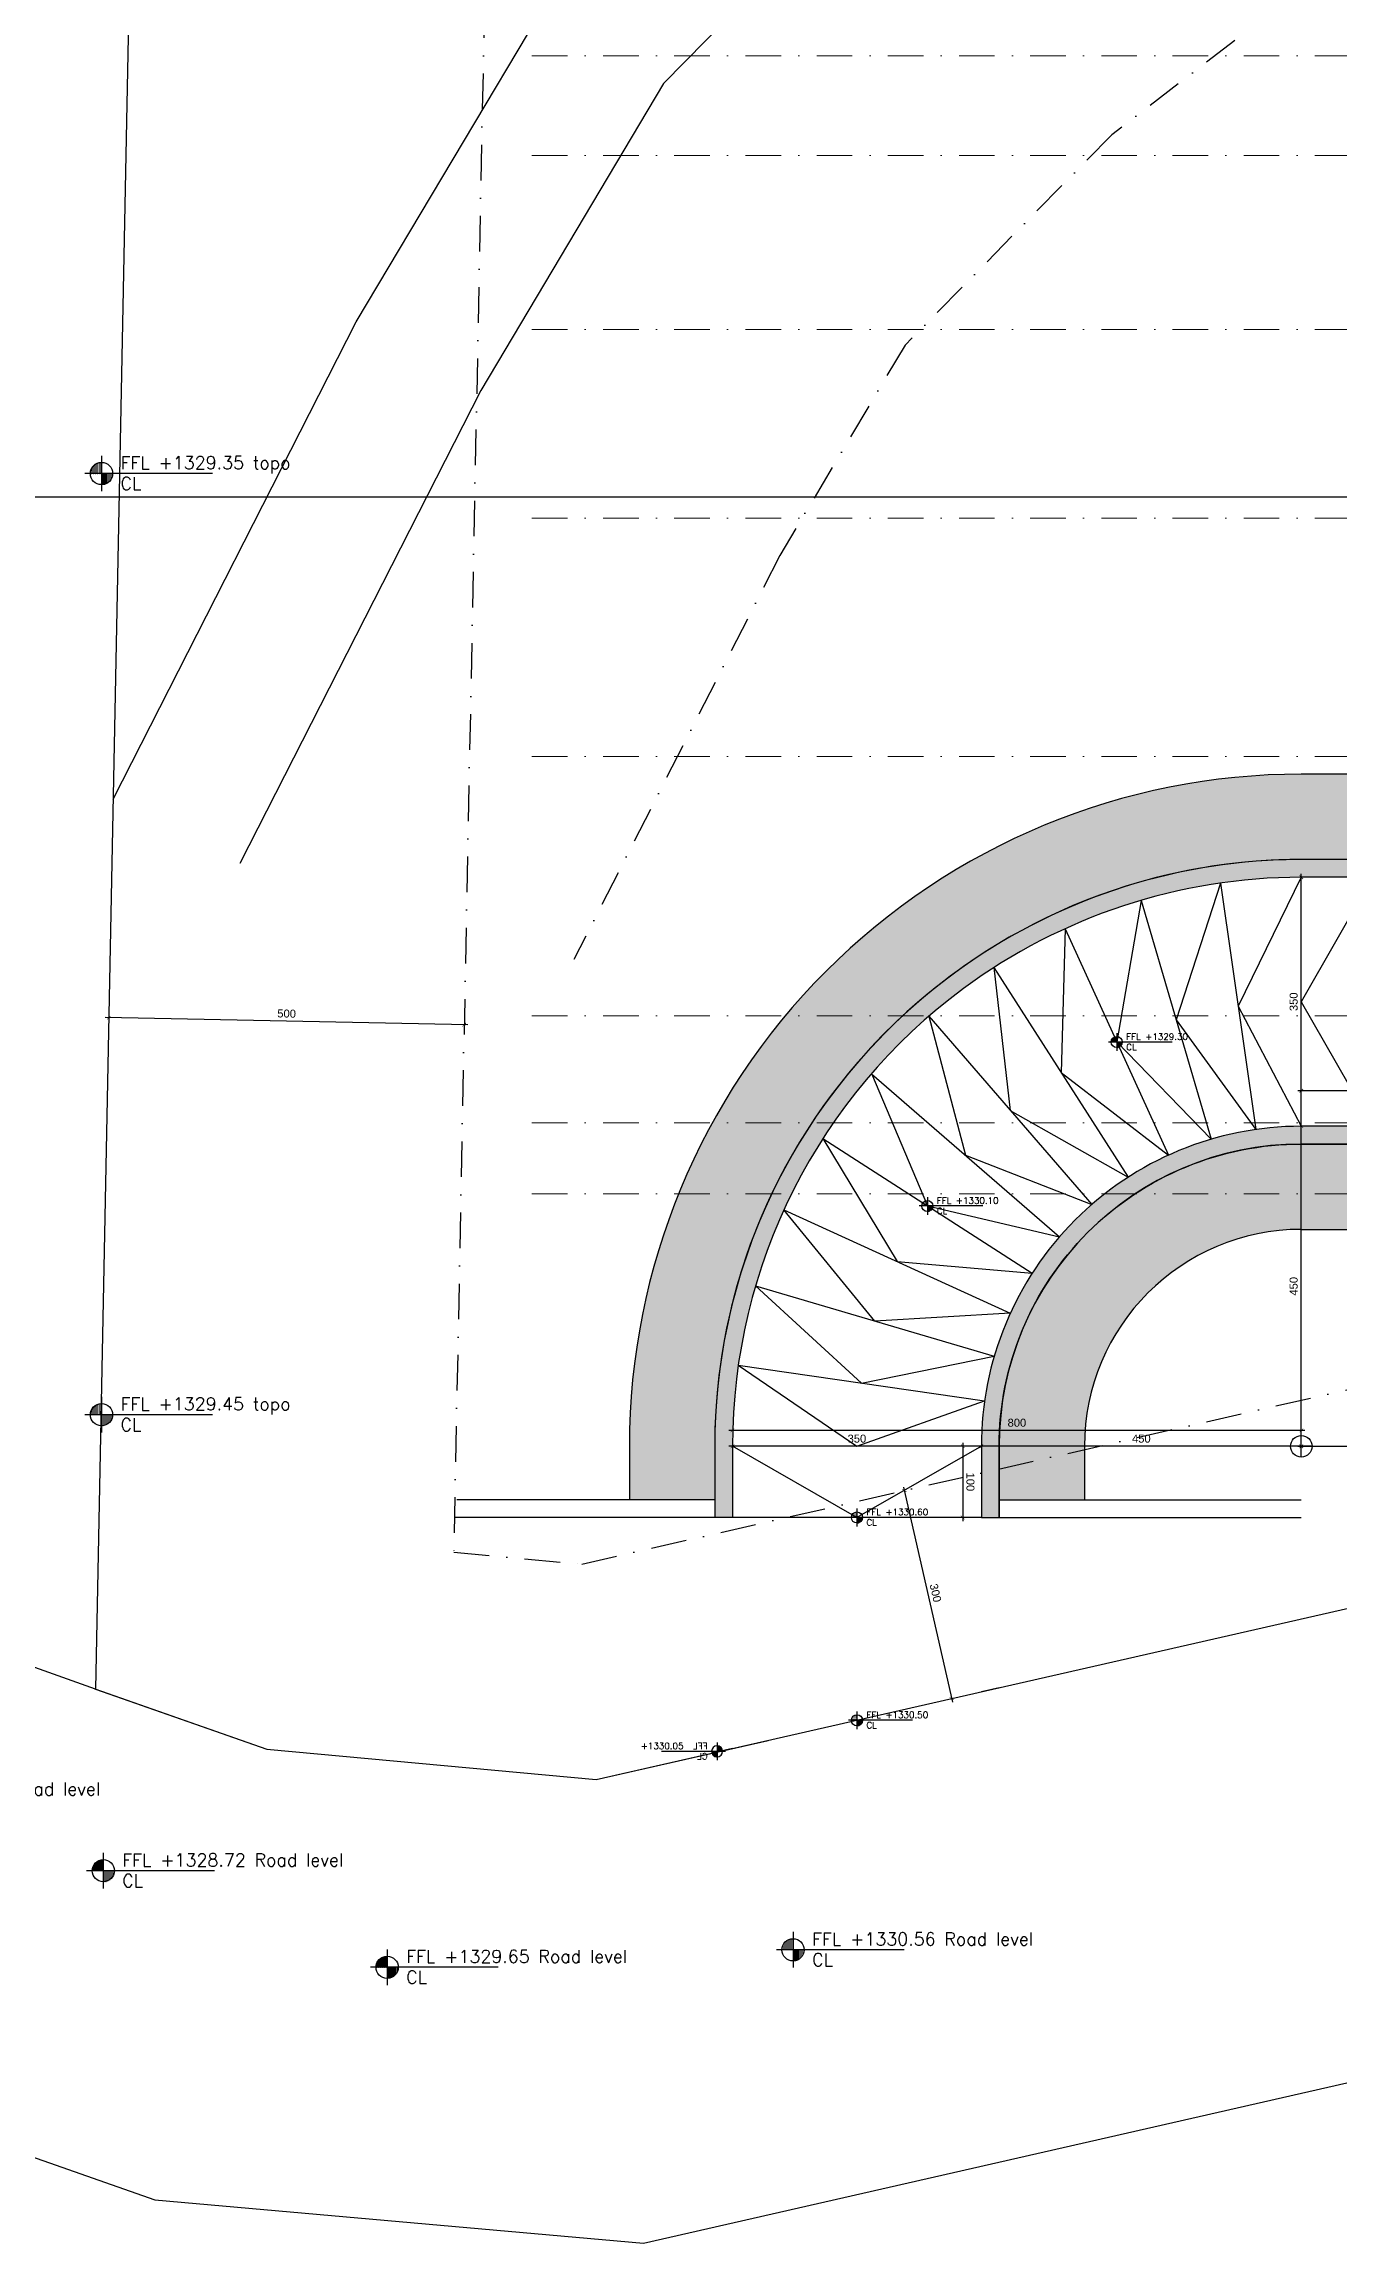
# Model space of a CAD drawing. Header units: centimetres. Extents: x 96271 to 179142, y 9855 to 112216.
# Drawn here: x 136893 to 138713, y 89700 to 92792 of the extents above; entities that cross this region are included whole.
import ezdxf

# ---------------------------------------------------------------- set-up
doc = ezdxf.new("R2010")
doc.units = ezdxf.units.CM
doc.header["$LTSCALE"] = 100
doc.header["$MEASUREMENT"] = 0
doc.header["$PDSIZE"] = 0.2
doc.linetypes.add('DASHDOT', pattern=[1, 0.5, -0.25, 0, -0.25])
doc.linetypes.add('DASHDOT2', pattern=[12.7, 6.35, -3.175, 0, -3.175])
doc.layers.get('0').update_dxf_attribs({"linetype": 'CONTINUOUS'})
doc.layers.get('DEFPOINTS').update_dxf_attribs({"linetype": 'CONTINUOUS'})
for name, color, linetype in [('A-Dim', 2, 'CONTINUOUS'), ('A-Flor Otln-Ramp', 32, 'CONTINUOUS'), ('A-Otln-Lot Limit', 4, 'CONTINUOUS'), ('A-Patt-Strcr', 8, 'CONTINUOUS'), ('A-Setback', 3, 'DASHDOT'), ('A-Slab limit', 53, 'CONTINUOUS'), ('A-Wall-Strctr', 6, 'CONTINUOUS'), ('plan-elevation level', 7, 'CONTINUOUS')]:
    doc.layers.add(name, color=color, linetype=linetype)
doc.layers.add('A-Sect-Iden', color=191, linetype='CONTINUOUS', lineweight=25)
doc.layers.add('S-AXIS-GRID', color=1, linetype='DASHDOT2', lineweight=9)
doc.styles.add('ROMAND', font='romand.shx', dxfattribs={"height": 10})
doc.styles.get("Standard").update_dxf_attribs({"font": 'arial.ttf'})
doc.dimstyles.new('1-50', dxfattribs={"dimtxt": 11.25, "dimasz": 5, "dimexe": 5, "dimexo": 5, "dimgap": 5, "dimtad": 1, "dimdec": 1, "dimrnd": 0.5, "dimzin": 12, "dimdsep": 46, "dimtxsty": 'Standard', "dimblk": 'ARCHTICK', "dimcen": 0.09, "dimdle": 5, "dimadec": 0, "dimazin": 3, "dimtfac": 1, "dimtdec": 1, "dimtix": 1, "dimtofl": 0, "dimtmove": 1, "dimatfit": 3, "dimfxl": 5, "dimtolj": 1, "dimtzin": 0, "dimarcsym": 0})
pattern_1 = [(90, (894916.2899030864, -703049.0822841462), (14.2875, 7.14375), [0, -14.28749999999999])]

# ---------------------------------------------------------------- blocks, each defined once
blk = doc.blocks.new('CL-FFL-PLAN')
at = {"layer": 'plan-elevation level'}
h = blk.add_hatch(dxfattribs=at)
h.set_pattern_fill('DOTS', color=232, scale=9, angle=90, style=0)
h.set_pattern_definition(pattern_1)
h.paths.add_polyline_path([(-1228.58583183707, 206.6102450557154), (-1228.58583183707, 50.2691221349595), (-1384.926954757826, 50.2691221349595, -0.4142135623730125)])
h = blk.add_hatch(dxfattribs=at)
h.set_pattern_fill('DOTS', color=232, scale=9, angle=90, style=0)
h.set_pattern_definition(pattern_1)
h.paths.add_polyline_path([(-1228.585831836939, 50.2691221349595), (-1072.244708916184, 50.2691221349595, -0.4142135623730125), (-1228.58583183707, -106.0720007859272)])
at = {"layer": 'plan-elevation level', "color": 7, "ltscale": 111}
for p, q in [((336.9110672370514, 50.26912213495984), (-1462.676087591062, 50.26912213495984)), ((-1228.58583183707, 301.0204664825944), (-1228.58583183707, -200.4822222126747))]:
    blk.add_line(p, q, dxfattribs=at)
blk.add_circle((-1228.58583183707, 50.26912213495984), 156.3411229208434, dxfattribs=at)
at = {"layer": 'plan-elevation level', "color": 111, "ltscale": 111, "style": 'ROMAND'}
for s, p in [('CL', (-960.4060525452808, -179.7392019375391)), ('FFL', (-960.4060525452808, 110.4553737177496))]:
    blk.add_text(s, height=180, dxfattribs=at).set_placement(p)
for tag, p in [('FFL', (-423.9709712994738, 112.5245342555074)), ('CL', (-417.4631316620946, -180.3478399052462))]:
    blk.add_attdef(tag, p, '', height=180, dxfattribs=at)
blk = doc.blocks.new('_ArchTick')
at = {"color": 0, "linetype": 'ByBlock', "const_width": 0.15}
blk.add_lwpolyline([(-0.5, -0.5), (0.5, 0.5)], dxfattribs=at)
blk = doc.blocks.new('*D214')
at = {"layer": 'A-Dim', "color": 0, "lineweight": -2, "transparency": 16777216}
blk.add_line((138102.2467795406, 90762.98591167574), (138171.0801936102, 90460.72449980254), dxfattribs=at)
at = {"layer": 'DEFPOINTS', "color": 0, "transparency": 16777216}
for p in [(138103.3569958964, 90758.11072761324), (138169.9699772541, 90465.59968386497), (138169.9699772543, 90465.599683865)]:
    blk.add_point(p, dxfattribs=at)
at = {"layer": 'A-Dim', "color": 0, "lineweight": -2, "transparency": 16777216, "xscale": 5, "yscale": 5, "zscale": 5}
for p, rotation in [((138103.3569958966, 90758.11072761327), 102.8290725443541), ((138169.9699772543, 90465.599683865), 282.8290725443541)]:
    blk.add_blockref('_ArchTick', p, dxfattribs=dict(at, rotation=rotation))
at = {"layer": 'A-Dim', "color": 0, "transparency": 16777216, "insert": (138147.1429707342, 90614.241678653), "char_height": 11.25, "attachment_point": 5, "rotation": 282.8290725443541}
blk.add_mtext('\\A1;300', dxfattribs=at)
blk = doc.blocks.new('*D195')
at = {"layer": 'A-Dim', "color": 0, "lineweight": -2, "transparency": 16777216}
blk.add_line((137489.2987537137, 91412.89872207488), (136979.3986802327, 91422.99402118906), dxfattribs=at)
at = {"layer": 'DEFPOINTS', "color": 0, "transparency": 16777216}
for p in [(136984.397700561, 91422.89504766835), (136984.397700561, 91422.89504766834), (137484.2997333854, 91412.99769559561)]:
    blk.add_point(p, dxfattribs=at)
at = {"layer": 'A-Dim', "color": 0, "lineweight": -2, "transparency": 16777216, "xscale": 5, "yscale": 5, "zscale": 5}
for p, rotation in [((136984.397700561, 91422.89504766834), 178.8657729167716), ((137484.2997333854, 91412.99769559561), 358.8657729167717)]:
    blk.add_blockref('_ArchTick', p, dxfattribs=dict(at, rotation=rotation))
at = {"layer": 'A-Dim', "color": 0, "transparency": 16777216, "insert": (137234.5613902078, 91428.68821263572), "char_height": 11.25, "attachment_point": 5, "rotation": 358.8657729167716}
blk.add_mtext('\\A1;500', dxfattribs=at)
blk = doc.blocks.new('*D1043')
at = {"layer": 'A-Dim', "color": 0, "lineweight": -2, "transparency": 16777216}
blk.add_line((138656.5594666691, 90820.32917634644), (138881.5594666691, 90820.32917634644), dxfattribs=at)
at = {"layer": 'DEFPOINTS', "color": 0, "transparency": 16777216}
for p in [(138661.5594666691, 90820.32917634644), (138876.5594666691, 90820.32917634644), (138876.5594666691, 90820.32917634644)]:
    blk.add_point(p, dxfattribs=at)
at = {"layer": 'A-Dim', "color": 0, "lineweight": -2, "transparency": 16777216, "xscale": 5, "yscale": 5, "zscale": 5, "rotation": 180}
blk.add_blockref('_ArchTick', (138661.5594666691, 90820.32917634644), dxfattribs=at)
at = {"layer": 'A-Dim', "color": 0, "lineweight": -2, "transparency": 16777216, "xscale": 5, "yscale": 5, "zscale": 5}
blk.add_blockref('_ArchTick', (138876.5594666691, 90820.32917634644), dxfattribs=at)
at = {"layer": 'A-Dim', "color": 0, "transparency": 16777216, "insert": (138769.0594666691, 90831.0731224583), "char_height": 11.25, "attachment_point": 5}
blk.add_mtext('\\A1;215', dxfattribs=at)
blk = doc.blocks.new('*D1045')
at = {"layer": 'A-Dim', "color": 0, "lineweight": -2, "transparency": 16777216}
blk.add_line((138666.5594666692, 90820.32918175592), (138206.5594666694, 90820.32868408595), dxfattribs=at)
at = {"layer": 'DEFPOINTS', "color": 0, "transparency": 16777216}
for p in [(138211.5594666694, 90820.32868949539), (138211.5594666694, 90820.3286894954), (138661.5594666692, 90820.32917634645)]:
    blk.add_point(p, dxfattribs=at)
at = {"layer": 'A-Dim', "color": 0, "lineweight": -2, "transparency": 16777216, "xscale": 5, "yscale": 5, "zscale": 5}
for p, rotation in [((138211.5594666694, 90820.3286894954), 180.000061987802), ((138661.5594666692, 90820.32917634647), 6.198780201138732e-05)]:
    blk.add_blockref('_ArchTick', p, dxfattribs=dict(at, rotation=rotation))
at = {"layer": 'A-Dim', "color": 0, "transparency": 16777216, "insert": (138436.5594550455, 90831.07287903278), "char_height": 11.25, "attachment_point": 5, "rotation": 6.198780202916722e-05}
blk.add_mtext('\\A1;450', dxfattribs=at)
blk = doc.blocks.new('*D1046')
at = {"layer": 'A-Dim', "color": 0, "lineweight": -2, "transparency": 16777216}
blk.add_line((138185.3647557729, 90825.32843798635), (138185.3658119709, 90715.32892483886), dxfattribs=at)
at = {"layer": 'DEFPOINTS', "color": 0, "transparency": 16777216}
for p in [(138211.5585064899, 90820.32868949437), (138185.3657639617, 90720.32892483864), (138211.5594666694, 90720.32917634644)]:
    blk.add_point(p, dxfattribs=at)
at = {"layer": 'A-Dim', "color": 0, "lineweight": -2, "transparency": 16777216, "xscale": 5, "yscale": 5, "zscale": 5}
for p, rotation in [((138185.3648037821, 90820.32843798658), 90.00055014503418), ((138185.3657639617, 90720.32892483864), 270.0005501450342)]:
    blk.add_blockref('_ArchTick', p, dxfattribs=dict(at, rotation=rotation))
at = {"layer": 'A-Dim', "color": 0, "transparency": 16777216, "insert": (138196.1092299833, 90770.32878457429), "char_height": 11.25, "attachment_point": 5, "rotation": 270.0005501450342}
blk.add_mtext('\\A1;100', dxfattribs=at)
blk = doc.blocks.new('*D1047')
at = {"layer": 'A-Dim', "color": 0, "lineweight": -2, "transparency": 16777216}
blk.add_line((138666.5594733944, 90842.68176919944), (137856.5594666694, 90842.68109743216), dxfattribs=at)
at = {"layer": 'DEFPOINTS', "color": 0, "transparency": 16777216}
for p in [(137861.5594666694, 90842.6811015789), (137861.5594666694, 90842.68110157886), (138661.5594733944, 90842.68176505277)]:
    blk.add_point(p, dxfattribs=at)
at = {"layer": 'A-Dim', "color": 0, "lineweight": -2, "transparency": 16777216, "xscale": 5, "yscale": 5, "zscale": 5}
for p, rotation in [((137861.5594666694, 90842.68110157886), 180.0000475178151), ((138661.5594733944, 90842.68176505272), 4.75178151226885e-05)]:
    blk.add_blockref('_ArchTick', p, dxfattribs=dict(at, rotation=rotation))
at = {"layer": 'A-Dim', "color": 0, "transparency": 16777216, "insert": (138261.5594611215, 90853.42537942766), "char_height": 11.25, "attachment_point": 5, "rotation": 4.7517815123419194e-05}
blk.add_mtext('\\A1;800', dxfattribs=at)
blk = doc.blocks.new('*D1048')
at = {"layer": 'A-Dim', "color": 0, "lineweight": -2, "transparency": 16777216}
blk.add_line((138656.5594666691, 91320.38150844288), (138881.5594666691, 91320.38150844288), dxfattribs=at)
at = {"layer": 'DEFPOINTS', "color": 0, "transparency": 16777216}
for p in [(138876.5594666691, 91320.38150844288), (138661.5594666691, 91270.32917634642), (138876.5594666691, 91270.32917634642)]:
    blk.add_point(p, dxfattribs=at)
at = {"layer": 'A-Dim', "color": 0, "lineweight": -2, "transparency": 16777216, "xscale": 5, "yscale": 5, "zscale": 5, "rotation": 180}
blk.add_blockref('_ArchTick', (138661.5594666691, 91320.38150844288), dxfattribs=at)
at = {"layer": 'A-Dim', "color": 0, "lineweight": -2, "transparency": 16777216, "xscale": 5, "yscale": 5, "zscale": 5}
blk.add_blockref('_ArchTick', (138876.5594666691, 91320.38150844288), dxfattribs=at)
at = {"layer": 'A-Dim', "color": 0, "transparency": 16777216, "insert": (138769.0594666691, 91331.12545455474), "char_height": 11.25, "attachment_point": 5}
blk.add_mtext('\\A1;215', dxfattribs=at)
blk = doc.blocks.new('*D1049')
at = {"layer": 'A-Dim', "color": 0, "lineweight": -2, "transparency": 16777216}
blk.add_line((138216.5606026495, 90820.32981826535), (137856.55946667, 90820.33033757348), dxfattribs=at)
at = {"layer": 'DEFPOINTS', "color": 0, "transparency": 16777216}
for p in [(137861.55946667, 90820.33033036087), (137861.55946667, 90820.33033036088), (138211.5606026495, 90820.32982547792)]:
    blk.add_point(p, dxfattribs=at)
at = {"layer": 'A-Dim', "color": 0, "lineweight": -2, "transparency": 16777216, "xscale": 5, "yscale": 5, "zscale": 5}
for p, rotation in [((137861.55946667, 90820.33033036088), 179.9999173498052), ((138211.5606026495, 90820.32982547794), 359.9999173498052)]:
    blk.add_blockref('_ArchTick', p, dxfattribs=dict(at, rotation=rotation))
at = {"layer": 'A-Dim', "color": 0, "transparency": 16777216, "insert": (138036.5600501636, 90831.07786100262), "char_height": 11.25, "attachment_point": 5, "rotation": 359.9999173498052}
blk.add_mtext('\\A1;350', dxfattribs=at)
blk = doc.blocks.new('*D1050')
at = {"layer": 'A-Dim', "color": 0, "lineweight": -2, "transparency": 16777216}
blk.add_line((138661.5594666692, 90815.32917634647), (138661.5594666692, 91275.32917634645), dxfattribs=at)
at = {"layer": 'DEFPOINTS', "color": 0, "transparency": 16777216}
for p in [(138661.5594666692, 91270.32917634645), (138661.5594666692, 91270.32917634645), (138661.5594397683, 90820.32917634647)]:
    blk.add_point(p, dxfattribs=at)
at = {"layer": 'A-Dim', "color": 0, "lineweight": -2, "transparency": 16777216, "xscale": 5, "yscale": 5, "zscale": 5}
for p, rotation in [((138661.5594666692, 91270.32917634645), 90), ((138661.5594666692, 90820.32917634647), 270)]:
    blk.add_blockref('_ArchTick', p, dxfattribs=dict(at, rotation=rotation))
at = {"layer": 'A-Dim', "color": 0, "transparency": 16777216, "insert": (138650.8155205573, 91045.32917634641), "char_height": 11.25, "attachment_point": 5, "rotation": 90}
blk.add_mtext('\\A1;450', dxfattribs=at)
blk = doc.blocks.new('*D1051')
at = {"layer": 'A-Dim', "color": 0, "lineweight": -2, "transparency": 16777216}
blk.add_line((138661.5594666693, 91265.32917634655), (138661.5594666693, 91625.32917634647), dxfattribs=at)
at = {"layer": 'DEFPOINTS', "color": 0, "transparency": 16777216}
for p in [(138661.5594666692, 91620.32917634647), (138661.5594666693, 91620.32917634647), (138661.5594666691, 91270.32917634655)]:
    blk.add_point(p, dxfattribs=at)
at = {"layer": 'A-Dim', "color": 0, "lineweight": -2, "transparency": 16777216, "xscale": 5, "yscale": 5, "zscale": 5}
for p, rotation in [((138661.5594666693, 91620.32917634647), 90), ((138661.5594666693, 91270.32917634655), 270)]:
    blk.add_blockref('_ArchTick', p, dxfattribs=dict(at, rotation=rotation))
at = {"layer": 'A-Dim', "color": 0, "transparency": 16777216, "insert": (138650.8116835861, 91445.32917634645), "char_height": 11.25, "attachment_point": 5, "rotation": 90}
blk.add_mtext('\\A1;350', dxfattribs=at)

msp = doc.modelspace()

# ---------------------------------------------------------------- hatches: boundary and pattern name
at = {"layer": 'A-Patt-Strcr'}
h = msp.add_hatch(dxfattribs=at)
h.set_pattern_fill('EARTH', color=256, scale=100, angle=-1.272221872585407e-14)
h.set_pattern_definition([(0, (149598.393168743, 77124.04686877412), (25.00000000000001, 24.99999999999999), [25, -25]), (0, (149598.393168743, 77133.42186877412), (25.00000000000001, 24.99999999999999), [25, -25]), (0, (149598.393168743, 77142.79686877412), (25.00000000000001, 24.99999999999999), [25, -25]), (90, (149601.518168743, 77145.92186877412), (-24.99999999999999, 25.00000000000001), [25, -25]), (90, (149610.893168743, 77145.92186877412), (-24.99999999999999, 25.00000000000001), [25, -25]), (90, (149620.268168743, 77145.92186877412), (-24.99999999999999, 25.00000000000001), [25, -25])])
edge = h.paths.add_edge_path()
edge.add_line((138236.5594666694, 90745.32917634645), (138356.5594666694, 90745.32917634645))
edge.add_line((138356.5594666694, 90745.32917634645), (138356.5594666693, 90820.32917634712))
edge.add_arc((138661.5594666686, 90820.32917634715), 304.9999999992924, 89.99999999989512, 180, ccw=False)
edge.add_line((138661.5594666691, 91125.32917634644), (138756.5594666689, 91125.32917634644))
edge.add_line((138756.5594666689, 91125.32917634644), (138756.5594666688, 91055.3291763472))
edge.add_line((138756.5594666688, 91055.3291763472), (140366.5594666694, 91055.32917634714))
edge.add_line((140366.5594666694, 91055.32917634714), (140366.5594666694, 91305.32917634722))
edge.add_line((140366.5594666694, 91305.32917634722), (140606.5594666694, 91305.32917634722))
edge.add_line((140606.5594666694, 91305.32917634722), (140606.5594666694, 91750.3291763472))
edge.add_line((140606.5594666694, 91750.3291763472), (140641.5594666694, 91750.3291763472))
edge.add_line((140641.5594666694, 91750.3291763472), (140641.5594666693, 92195.32917634725))
edge.add_line((140641.5594666693, 92195.32917634725), (140606.5594666694, 92195.32917634725))
edge.add_line((140606.5594666694, 92195.32917634725), (140606.5594666694, 92755.32917634722))
edge.add_line((140606.5594666694, 92755.32917634722), (139881.5594666692, 92755.32917634722))
edge.add_line((139881.5594666692, 92755.32917634722), (139881.5594666692, 92895.3291763471))
edge.add_line((139881.5594666692, 92895.3291763471), (138756.5594666691, 92895.32917634708))
edge.add_line((138756.5594666691, 92895.32917634708), (138756.5594666691, 91765.32917634644))
edge.add_line((138756.5594666691, 91765.32917634644), (138661.5594666318, 91765.32917634641))
edge.add_arc((138661.5594666505, 90820.32917636505), 944.9999999813626, 90.0000000011353, 180.0000213773394)
edge.add_line((137716.5594666692, 90820.32882378086), (137716.5594666693, 90745.32917634645))
edge.add_line((137716.5594666693, 90745.32917634645), (137836.5594666693, 90745.32917634645))
edge.add_line((137836.5594666693, 90745.32917634645), (137836.5594666692, 90820.32949964887))
edge.add_arc((138661.559466867, 90820.3291762438), 825.0000001978403, 125.1527029748315, 179.9999775407219, ccw=False)
edge.add_arc((138661.5594666691, 90820.32917634648), 824.9999999999483, 90.00000000000028, 125.15270296668149, ccw=False)
edge.add_line((138661.5594666691, 91645.32917634644), (138876.5594666692, 91645.32917634644))
edge.add_line((138876.5594666692, 91645.32917634644), (138876.5594666691, 92775.32917634708))
edge.add_line((138876.5594666691, 92775.32917634708), (139761.5594666692, 92775.32917634708))
edge.add_line((139761.5594666692, 92775.32917634708), (139761.5594666691, 92635.32917634722))
edge.add_line((139761.5594666691, 92635.32917634722), (140486.5594666694, 92635.3291763472))
edge.add_line((140486.5594666694, 92635.3291763472), (140486.5594666694, 92580.28270592944))
edge.add_line((140486.5594666694, 92580.28270592944), (140486.5594666694, 92540.28270592944))
edge.add_line((140486.5594666694, 92540.28270592944), (140486.5594666694, 92075.32917634722))
edge.add_line((140486.5594666694, 92075.32917634722), (140521.5594666693, 92075.32917634722))
edge.add_line((140521.5594666693, 92075.32917634722), (140521.5594666694, 91870.32917634702))
edge.add_line((140521.5594666694, 91870.32917634702), (140486.5594666694, 91870.32917634702))
edge.add_line((140486.5594666694, 91870.32917634702), (140486.5594666694, 91425.3291763472))
edge.add_line((140486.5594666694, 91425.3291763472), (140246.5594666694, 91425.3291763472))
edge.add_line((140246.5594666694, 91425.3291763472), (140246.5594666694, 91175.32917634714))
edge.add_line((140246.5594666694, 91175.32917634714), (138876.559466669, 91175.3291763472))
edge.add_line((138876.559466669, 91175.3291763472), (138876.5594666691, 91245.32917634644))
edge.add_line((138876.5594666691, 91245.32917634644), (138661.5594666691, 91245.32917634645))
edge.add_arc((138661.559466669, 90820.32917634676), 424.9999999996908, 89.99999999998211, 180.0000000000495)
edge.add_line((138236.5594666693, 90820.3291763464), (138236.5594666694, 90745.32917634645))
h = msp.add_hatch(dxfattribs=at)
h.set_pattern_fill('AR-CONC', color=256, scale=2, angle=-1.272221872585407e-14)
h.set_pattern_definition([(49.99999999999999, (149598.393168743, 77124.04686877408), (14.34520365201507, -1.255042699651905), [1.5, -16.5]), (355, (149598.393168743, 77124.04686877408), (-2.775026672259997, 15.04384267400024), [1.2, -13.2]), (100.45144446, (149599.588602363, 77123.94228189408), (11.57017693454224, 13.78879981937259), [1.27480384, -14.02284224]), (46.18419999999998, (149598.393168743, 77128.04686877408), (21.34482661343145, -3.310385615861536), [2.25, -24.75]), (96.63563548999993, (149600.171903643, 77127.77100263408), (18.69323891348457, 19.48237201549101), [1.91220684, -21.03427519999999]), (351.1841639899999, (149598.393168743, 77128.04686877408), (18.69323890109547, 19.4823720053998), [1.8, -19.80000002]), (20.99999999999998, (149600.393168743, 77127.04686877408), (11.93814104236923, -8.052377813306778), [1.5, -16.5]), (326.0000000000001, (149600.393168743, 77127.04686877408), (4.866306638431638, 14.50300090093706), [1.2, -13.2]), (71.45144473999999, (149601.388013823, 77126.37583729408), (16.80444753459942, 6.450623056127073), [1.2748038, -14.02284224]), (37.49999999999998, (149598.393168743, 77124.04686877408), (0.2431971063458148, 6.65787707662623), [0, -13.04, 0, -13.4, 0, -13.25]), (7.499999999999987, (149598.393168743, 77124.04686877408), (5.261390748842974, 7.888234237647204), [0, -7.64, 0, -12.74, 0, -5.05]), (327.5, (149593.933168743, 77124.04686877408), (10.67644872344818, -0.4510974346875975), [0, -5, 0, -15.6, 0, -20.7]), (317.5, (149591.933168743, 77124.04686877408), (11.66372338684772, 2.002099646646352), [0, -6.5, 0, -10.36, 0, -14.7])])
h.paths.add_polyline_path([(138661.5594666691, 91620.32917634644), (138901.5594666697, 91620.32917634644), (138901.5594666698, 91670.3291763465), (138876.5594666698, 91670.3291763465), (138876.5594666698, 91645.32917634644), (138661.5594666692, 91645.32917634644, 0.1545968677977116), (138186.5594666692, 91494.86605450805), (138186.5594666692, 91464.04883582564, -0.1602795488763925)])
edge = h.paths.add_edge_path()
edge.add_line((138211.5594666692, 90720.32917634645), (138236.5594666692, 90720.32917634645))
edge.add_line((138236.5594666692, 90720.32917634645), (138236.5594666691, 90820.32917634644))
edge.add_arc((138661.5594666691, 90820.32917634644), 425.0000000000036, 90.00000000000102, 180, ccw=False)
edge.add_line((138661.5594666691, 91245.32917634644), (138876.5594666691, 91245.32917634644))
edge.add_line((138876.5594666691, 91245.32917634644), (138876.5594666691, 91270.32917634644))
edge.add_line((138876.5594666691, 91270.32917634644), (138661.5594666691, 91270.32917634644))
edge.add_arc((138661.5594666691, 90820.32917634644), 450, 90.00000000000418, 180)
edge.add_line((138211.5594666691, 90820.32917634644), (138211.5594666692, 90720.32917634645))
edge = h.paths.add_edge_path()
edge.add_line((137836.5594666692, 90720.32917634645), (137861.5594666692, 90720.32917634645))
edge.add_line((137861.5594666692, 90720.32917634645), (137861.5594666691, 90820.32917634642))
edge.add_arc((138661.5594666691, 90820.32917634642), 800.0000000000055, 126.4235736423282, 180, ccw=False)
edge.add_line((138186.5594666692, 91464.04883582564), (138186.5594666692, 91494.86605450805))
edge.add_arc((138661.5594666691, 90820.32917634642), 825.000000000014, 125.152702966778, 179.9999999999997)
edge.add_line((137836.5594666691, 90820.32917634642), (137836.5594666692, 90720.32917634645))

# ---------------------------------------------------------------- linework, layer by layer
for p, q in [((138661.5594666691, 90805.09900734371), (138661.5594666691, 90835.55934534916)), ((138676.7896356719, 90820.32917634644), (138646.3292976664, 90820.32917634644))]:
    msp.add_line(p, q)
msp.add_circle((138661.5594666691, 90820.32917634644), 15.23016900272341)
at = {"layer": 'A-Dim'}
msp.add_line((138211.5594666691, 90820.32917634644), (137861.5594666691, 90820.32917634644), dxfattribs=at)
at = {"layer": 'A-Flor Otln-Ramp'}
for p, q in [((138547.7075960506, 91612.18632985117), (138597.5177894462, 91265.74882519284)), ((138661.5594666691, 91270.32917634644), (138661.5594666691, 91620.32917634644)), ((138436.173421196, 91587.92355523804), (138534.7798160905, 91252.10101447297)), ((138329.2274562677, 91548.03477263007), (138474.6227108183, 91229.66357425596)), ((138229.0468127047, 91493.33200261141), (138418.2710988141, 91198.89326612047)), ((138137.6708795129, 91424.92883582985), (138366.8721363938, 91160.41648480586)), ((138056.9598071857, 91344.21776350269), (138321.4721582097, 91115.01650662183)), ((137988.5566404049, 91252.88830072836), (138282.9953768958, 91063.66401461889)), ((137933.8538703863, 91152.7076571654), (138252.2250687603, 91007.3124026147)), ((137893.9650877783, 91045.76169223698), (138229.7876285433, 90947.1552973425)), ((137869.7023131651, 90934.22751738249), (138216.1398178235, 90884.41732398684)), ((138211.5594666691, 90720.32917634644), (137861.5594666691, 90720.32917634644))]:
    msp.add_line(p, q, dxfattribs=at)
for points in [[(138547.7075960506, 91612.18632985117), (138485.4766186433, 91420.01228485549), (138597.5177894462, 91265.74882519284)], [(138661.5594666691, 91620.32917634644), (138572.6126927484, 91438.96757752202), (138661.5594666691, 91270.32917634644)], [(138761.5594666691, 91620.32917634644), (138661.5594666691, 91445.32917634644), (138761.5594666691, 91270.32917634644)], [(138436.173421196, 91587.92355523804), (138401.925083543, 91388.849173443), (138534.7798160905, 91252.10101447297)], [(138329.2274562677, 91548.03477263007), (138323.6589557594, 91346.11263436593), (138474.6227108183, 91229.66357425596)], [(138229.0468127047, 91493.33200261141), (138252.2715079534, 91292.67266031784), (138418.2710988141, 91198.89326612047)], [(138137.6708795129, 91424.92883582985), (138189.2159826977, 91229.61713506225), (138366.8721363938, 91160.41648480586)], [(138056.9598071865, 91344.2642339201), (138135.7760086504, 91158.27615767361), (138321.4721582105, 91115.06297703927)], [(137988.5566404049, 91252.88830072836), (138093.0394695733, 91080.01002989007), (138282.9953768958, 91063.66401461889)], [(138252.2250687603, 91007.31240261473), (138061.8763581608, 90996.45849478974), (137933.8538703863, 91152.7076571654)], [(137893.9650877783, 91045.761692237), (138042.9210654943, 90909.32242068466), (138229.7876285433, 90947.1552973425)], [(137869.7023131651, 90934.22751738249), (138036.5594666699, 90820.37564676384), (138216.1398178235, 90884.41732398684)], [(138211.5594666694, 90820.32917634644), (138036.5594666691, 90720.32917634644), (137861.5594666694, 90820.32851959781)]]:
    msp.add_lwpolyline(points, dxfattribs=at)
at = {"layer": 'A-Otln-Lot Limit'}
for points in [[(136965.7123514921, 90479.12302513253), (137206.5350319006, 90394.56389811936), (137669.865282297, 90351.71179677824), (139880.7414694116, 90855.19040855697), (141068.8652433658, 90851.93952540985), (140904.4705224221, 96012.01768742873), (140151.89443917, 96776.77348211735), (140222.0828710078, 97217.51753402174), (139747.2204120933, 97140.45557328615), (139010.37472985, 97171.00718673445), (138361.687273228, 97204.49951382483), (137783.5329915085, 97219.6823103132), (137242.1131716004, 96719.74746820748), (137087.2641383449, 96618.54141650371), (136965.7115007494, 90479.08005525357)], [(136990.415657894, 91730.37622766876), (137332.3387716792, 92401.26159159826), (137605.1596823962, 92859.26231515202), (137930.3056659344, 93190.21054333645), (138759.6597792415, 93824.57803916118), (139709.8578756067, 94268.23670280639), (140223.586427225, 94503.27677045939), (140567.1256315702, 94664.48676311933), (140937.1766197386, 94983.1126671557)], [(141067.6743998281, 94831.55301093838), (140676.8749548889, 94495.06201261516), (139793.770106163, 94086.68963837363), (138863.9340300655, 93652.53824125744), (138063.054587291, 93039.95083327968), (137764.6787694831, 92736.25048561352), (137507.5373560515, 92304.57186878576), (137168.6072977839, 91639.55916168475)], [(136965.7123514921, 90479.1230251325), (136120.051881775, 90780.83269368445)], [(136965.0180038023, 90479.36682872447), (137206.5350319007, 90394.56389811933), (137669.8652822971, 90351.71179677821), (137911.5594666694, 90406.75235179976)], [(136358.630097732, 90003.38064226026), (137049.3823785584, 89760.83949235168), (137736.4844769918, 89700.24136209225), (139969.6796418615, 90208.80263200316), (142228.7327515949, 90195.09110100231), (142638.4697609188, 90315.36399581756)]]:
    msp.add_lwpolyline(points, dxfattribs=at)
at = {"layer": 'A-Patt-Strcr'}
for p, q in [((137716.5594666694, 90820.32847121534), (137716.5594666694, 90745.32917634644)), ((138356.5594666695, 90820.32962356173), (138356.5594666695, 90745.32917634647))]:
    msp.add_line(p, q, dxfattribs=at)
msp.add_lwpolyline([(138661.5594666691, 91125.32917634644), (138756.5594666689, 91125.32917634644), (138756.5594666688, 91055.3291763472), (140366.5594666694, 91055.32917634714), (140366.5594666694, 91305.32917634722), (140606.5594666694, 91305.32917634722), (140606.5594666694, 91750.3291763472), (140641.5594666694, 91750.3291763472), (140641.5594666693, 92195.32917634725), (140606.5594666694, 92195.32917634725), (140606.5594666694, 92755.32917634722), (139881.5594666692, 92755.32917634722), (139881.5594666692, 92895.32917634708), (138756.5594666691, 92895.32917634708), (138756.5594666691, 91765.32917634644), (138661.5594666691, 91765.32917634644)], dxfattribs=at)
for radius, end in [(945, 180.0000427520482), (305, 180)]:
    msp.add_arc((138661.5594666691, 90820.32917634644), radius, 90, end, dxfattribs=at)
at = {"layer": 'A-Sect-Iden'}
msp.add_line((136383.1478524211, 92155.28623551164), (141114.4393525361, 92155.28623551164), dxfattribs=at)
at = {"layer": 'A-Setback'}
msp.add_lwpolyline([(140559.0093912183, 91153.33568973713), (140410.9500393904, 95800.67365572449), (139618.4054808517, 96606.04477657158), (139624.608407467, 96644.99568256167), (138745.2201502793, 96680.47539357196), (137970.4634229468, 96711.73365130324), (137582.1074438604, 96353.13450523153), (137469.619373408, 90671.51232240234), (137649.877659994, 90654.84074449922), (139847.4193026286, 91155.2827059297)], close=True, dxfattribs=at)
msp.add_lwpolyline([(141393.9188500526, 94452.6538704039), (140950.1640210148, 94070.5665686757), (140004.4686874895, 93633.25060419193), (139124.6196571104, 93222.43874647871), (138394.9268907789, 92664.30155819152), (138104.3453900383, 92368.53461753053), (137928.0139584853, 92072.51653370552), (137638.6072977838, 91504.67339854696)], dxfattribs=at)
at = {"layer": 'A-Slab limit'}
msp.add_lwpolyline([(138236.5594666692, 90720.32917634645), (138236.5594666691, 90820.32917634644, -0.4142135623736473), (138661.5594666691, 91245.32917634644), (138876.5594666691, 91245.32917634644), (138876.559466669, 91645.32917634644), (138661.5594666688, 91645.32917634635, 0.4142135623729492), (137836.5594666691, 90820.32917634644), (137836.5594666692, 90720.32917634645)], format="xyb", dxfattribs=at)
at = {"layer": 'A-Wall-Strctr'}
for p, q in [((138876.5594666698, 91645.32917634644), (138661.5594666691, 91645.32917634644)), ((138901.5594666697, 91620.32917634644), (138661.5594666691, 91620.32917634642)), ((138876.559466669, 91270.32917634644), (138661.5594666691, 91270.32917634642)), ((138876.559466669, 91245.32917634644), (138661.5594666691, 91245.32917634644)), ((137836.5594666694, 90820.32982336228), (137836.5594666694, 90720.32917634645)), ((137861.5594666694, 90820.32851959781), (137861.5594666694, 90720.32917634645)), ((138211.5594666694, 90820.3286894978), (138211.5594666694, 90720.32917634645)), ((138236.5594666695, 90820.3296899016), (138236.5594666695, 90720.32917634645)), ((137836.559466669, 90745.32917634645), (137474.1443497961, 90745.32917634645)), ((138236.5594666691, 90745.32917634645), (138661.5594666688, 90745.32917634645)), ((137861.559466669, 90720.32917634645), (137470.5858779604, 90720.32917634645)), ((138211.559466669, 90720.32917634645), (138661.5594666688, 90720.32917634645)), ((138236.5594666695, 90480.7639811172), (138211.5594666694, 90475.07077886234)), ((137861.5594666694, 90395.36594728942), (137836.5594666694, 90389.67274503414))]:
    msp.add_line(p, q, dxfattribs=at)
for radius, start, end in [(825, 90, 125.1527029659141), (800, 90, 126.4235736423308), (825, 125.1527029659141, 180), (800, 126.4235736423308, 180.0000470359242), (450, 90, 180.000061987802), (425, 90, 180)]:
    msp.add_arc((138661.5594666691, 90820.32917634644), radius, start, end, dxfattribs=at)
at = {"layer": 'S-AXIS-GRID', "linetype": 'DASHDOT', "lineweight": 13}
for p, q in [((137579.594233393, 92775.32917634714), (140683.3952684635, 92775.32917634732)), ((137579.594233393, 92775.32917634714), (140683.3952684635, 92775.32917634732)), ((137579.594233393, 92635.32917634714), (140683.3952684635, 92635.32917634732)), ((137579.594233393, 92635.32917634714), (140683.3952684635, 92635.32917634732)), ((137579.594233393, 92390.32917634714), (140683.3952684635, 92390.32917634732)), ((137579.594233393, 92390.32917634714), (140683.3952684635, 92390.32917634732)), ((137579.594233393, 92125.32917634714), (140683.3952684635, 92125.32917634732)), ((137579.594233393, 92125.32917634714), (140683.3952684635, 92125.32917634732)), ((137579.594233393, 91790.32917634714), (140683.3952684635, 91790.32917634732)), ((137579.594233393, 91790.32917634714), (140683.3952684635, 91790.32917634732)), ((137579.594233393, 91425.32917634714), (140683.3952684635, 91425.32917634732)), ((137579.594233393, 91425.32917634714), (140683.3952684635, 91425.32917634732)), ((137579.594233393, 91275.32917634714), (140683.3952684635, 91275.32917634732)), ((137579.594233393, 91275.32917634714), (140683.3952684635, 91275.32917634732)), ((137579.594233393, 91175.32917634714), (140683.3952684635, 91175.32917634732)), ((137579.594233393, 91175.32917634714), (140683.3952684635, 91175.32917634732))]:
    msp.add_line(p, q, dxfattribs=at)

# ---------------------------------------------------------------- block references
at = {"layer": 'plan-elevation level'}
ref = msp.add_blockref('CL-FFL-PLAN', (137096.852438501, 92182.97781674158), dxfattribs=dict(at, xscale=0.09982510700227937, yscale=0.09982510700227937, zscale=0.09982510700227937))
ref.add_attrib('FFL', '+1329.35 topo', (137054.5294919525, 92194.21059041064), dxfattribs={"layer": '0', "color": 111, "ltscale": 111, "height": 17.96851926047503, "style": 'ROMAND'})
ref = msp.add_blockref('CL-FFL-PLAN', (138463.2469396053, 91386.1691673403), dxfattribs=dict(at, xscale=0.04991255350113968, yscale=0.04991255350113968, zscale=0.04991255350113968))
ref.add_attrib('FFL', '+1329.30', (138442.085466331, 91391.78555417483), dxfattribs={"layer": '0', "color": 111, "ltscale": 111, "height": 8.984259630237515, "style": 'ROMAND'})
ref = msp.add_blockref('CL-FFL-PLAN', (138196.9317859444, 91155.7670974256), dxfattribs=dict(at, xscale=0.04991255350113968, yscale=0.04991255350113968, zscale=0.04991255350113968))
ref.add_attrib('FFL', '+1330.10', (138175.7703126702, 91161.38348426014), dxfattribs={"layer": '0', "color": 111, "ltscale": 111, "height": 8.984259630237515, "style": 'ROMAND'})
ref = msp.add_blockref('CL-FFL-PLAN', (137096.852438501, 90859.79071439711), dxfattribs=dict(at, xscale=0.09982510700227937, yscale=0.09982510700227937, zscale=0.09982510700227937))
ref.add_attrib('FFL', '+1329.45 topo', (137054.5294919525, 90871.02348806617), dxfattribs={"layer": '0', "color": 111, "ltscale": 111, "height": 17.96851926047503, "style": 'ROMAND'})
ref = msp.add_blockref('CL-FFL-PLAN', (138097.8813227314, 90717.82011609843), dxfattribs=dict(at, xscale=0.04991255350113968, yscale=0.04991255350113968, zscale=0.04991255350113968))
ref.add_attrib('FFL', '+1330.60', (138076.7198494572, 90723.43650293296), dxfattribs={"layer": '0', "color": 111, "ltscale": 111, "height": 8.984259630237515, "style": 'ROMAND'})
ref = msp.add_blockref('CL-FFL-PLAN', (138097.8813227314, 90432.7093028278), dxfattribs=dict(at, xscale=0.04991255350113968, yscale=0.04991255350113968, zscale=0.04991255350113968))
ref.add_attrib('FFL', '+1330.50', (138076.7198494572, 90438.32568966234), dxfattribs={"layer": '0', "color": 111, "ltscale": 111, "height": 8.984259630237515, "style": 'ROMAND'})
ref = msp.add_blockref('CL-FFL-PLAN', (137778.6510628833, 90389.00111419498), dxfattribs=dict(at, xscale=-0.04991255350113968, yscale=0.04991255350113968, zscale=0.04991255350113968))
ref.add_attrib('FFL', '+1330.05', (137732.6444998743, 90394.61750102951), dxfattribs={"layer": '0', "color": 111, "ltscale": 111, "height": 8.984259630237515, "style": 'ROMAND'})
ref = msp.add_blockref('CL-FFL-PLAN', (136757.5028032748, 90318.38753996334), dxfattribs=dict(at, xscale=0.09982510700227937, yscale=0.09982510700227937, zscale=0.09982510700227937))
ref.add_attrib('FFL', '+1327.83 Road level', (136715.1798567263, 90329.6203136324), dxfattribs={"layer": '0', "color": 111, "ltscale": 111, "height": 17.96851926047503, "style": 'ROMAND'})
ref = msp.add_blockref('CL-FFL-PLAN', (137099.304596997, 90218.58779558427, 89.10000000000582), dxfattribs=dict(at, xscale=0.09982510700227937, yscale=0.09982510700227937, zscale=0.09982510700227937))
ref.add_attrib('FFL', '+1328.72 Road level', (137056.9816504485, 90229.82056925334, 89.10000000000582), dxfattribs={"layer": '0', "color": 111, "ltscale": 111, "height": 17.96851926047503, "style": 'ROMAND'})
ref = msp.add_blockref('CL-FFL-PLAN', (138069.4592162107, 90107.46698652008, -1332.199999999983), dxfattribs=dict(at, xscale=0.09982510700227937, yscale=0.09982510700227937, zscale=0.09982510700227937))
ref.add_attrib('FFL', '+1330.56 Road level', (138027.1362696623, 90118.69976018915, -1332.199999999983), dxfattribs={"layer": '0', "color": 111, "ltscale": 111, "height": 17.96851926047503, "style": 'ROMAND'})
ref = msp.add_blockref('CL-FFL-PLAN', (137498.5649024434, 90082.9467663883, -1423.599999999977), dxfattribs=dict(at, xscale=0.09982510700227937, yscale=0.09982510700227937, zscale=0.09982510700227937))
ref.add_attrib('FFL', '+1329.65 Road level', (137456.2419558949, 90094.17954005736, -1423.599999999977), dxfattribs={"layer": '0', "color": 111, "ltscale": 111, "height": 17.96851926047503, "style": 'ROMAND'})

# ---------------------------------------------------------------- dimensions: what is measured, and where the dimension line sits
at = {"layer": 'A-Dim'}
for p1, p2, distance, picture, middle in [((138661.5594666691, 91270.32917634652), (138661.5594666691, 91620.32917634644), -2.0372681319713593e-10, '*D1051', (138650.8116835861, 91445.32917634645)), ((137484.2997333854, 91412.99769559562), (136984.397700561, 91422.89504766835), 1.4548277249559827e-11, '*D195', (137234.5613902078, 91428.68821263572)), ((138661.5594666691, 91270.32917634642), (138876.5594666691, 91270.32917634642), 50.05233209645667, '*D1048', (138769.0594666691, 91331.12545455474)), ((138661.5594397683, 90820.32917634644), (138661.5594666691, 91270.32917634642), -8.731148962777042e-11, '*D1050', (138650.8155205573, 91045.32917634641)), ((138661.5594733944, 90842.68176505278), (137861.5594666694, 90842.68110157891), 5.820766097925126e-11, '*D1047', (138261.5594611215, 90853.42537942766)), ((138211.5606026495, 90820.32982547791), (137861.55946667, 90820.33033036086), -2.9103830443949576e-11, '*D1049', (138036.5600501636, 90831.07786100262)), ((138661.5594666691, 90820.32917634644), (138211.5594666694, 90820.32868949538), -2.91038304567355e-11, '*D1045', (138436.5594550455, 90831.07287903278)), ((138661.5594666691, 90820.32917634644), (138876.5594666691, 90820.32917634644), 0, '*D1043', (138769.0594666691, 90831.0731224583)), ((138211.5585064898, 90820.32868949436), (138211.5594666694, 90720.32917634644), -26.193702708914888, '*D1046', (138196.1092299833, 90770.32878457429)), ((138103.3569958964, 90758.11072761322), (138169.969977254, 90465.59968386496), 3.2185198506332293e-10, '*D214', (138147.1429707342, 90614.241678653))]:
    dim = msp.add_aligned_dim(p1=p1, p2=p2, distance=distance, dimstyle='1-50', override={"dimse1": 1, "dimse2": 1}, dxfattribs=at)
    dim.commit()
    dim.dimension.update_dxf_attribs({"geometry": picture, "text_midpoint": middle})

doc.saveas('drawing.dxf')
